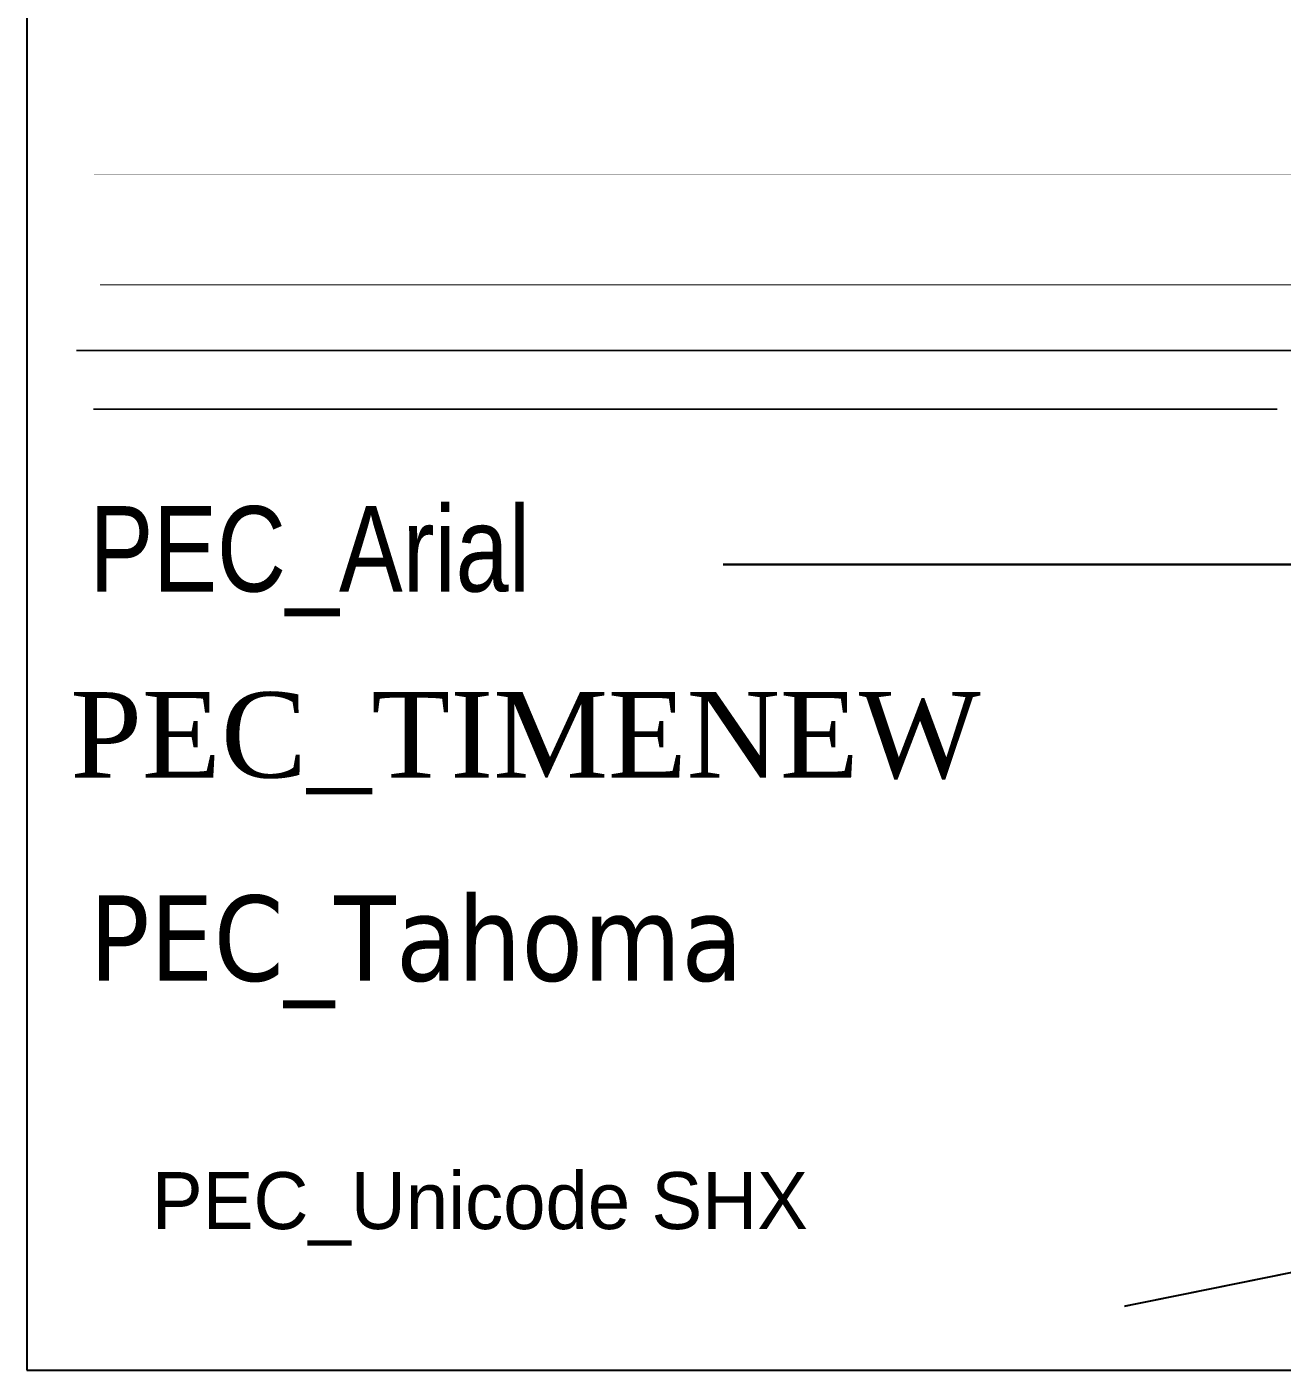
# Model space of a CAD drawing. Header units: feet. Extents: x 74374 to 92081, y 43964 to 65389.
# Drawn here: x 74374 to 76578, y 58383 to 60742 of the extents above; entities that cross this region are included whole.
import ezdxf
from ezdxf.enums import TextEntityAlignment as Align

# ---------------------------------------------------------------- set-up
doc = ezdxf.new("R2010")
doc.units = ezdxf.units.FT
doc.header["$MEASUREMENT"] = 0
doc.linetypes.add('DASHED', pattern=[0.75, 0.5, -0.25])
for name, color, linetype in [('Cap dien', 1, 'DASHED'), ('Khung', 7, 'Continuous'), ('PDM', 5, 'Continuous')]:
    doc.layers.add(name, color=color, linetype=linetype)
doc.styles.add('@ dien 500kv', font='arial.ttf', dxfattribs={"height": 1})
doc.styles.add('Kientruc', font='VnArial-NarrowH.TTF')
doc.styles.add('PEC_ARIAL', font='arial.ttf', dxfattribs={"width": 0.8})
doc.styles.add('PEC_Tahoma', font='tahoma.ttf')
doc.styles.add('PEC_TIMENEW', font='times.ttf')
doc.styles.add('PEC_UNI SHX', font='vn_uni.shx')
doc.styles.get("Standard").update_dxf_attribs({"font": 'arial.ttf'})
doc.linetypes.add('110', pattern='A,216.738135,-10.498234,["110kv",Kientruc,S=45.168798,R=0,X=0,Y=-20.412318],-168.397655,216.738135', length=612.372159)
doc.linetypes.add('110KV', pattern='A,5.469404,-0.621287,["110KV",Standard,S=1,R=0,X=0,Y=-0.390401],-4.310951', length=10.401642)
doc.linetypes.add('4', pattern='A,0.0002,[1,4.shx,S=1,R=0,X=0,Y=0],-5.615009,8.769982,-5.615009', length=20.0002)
doc.linetypes.add('500KVLINE2', pattern='A,3,["500kV",Standard,S=0.5,R=180,X=2.5,Y=0.25],-2.5', length=5.5)
doc.linetypes.add('500KVV', pattern='A,57.065292,-9.321307,11.247315,-9.501799,57.065292,-5.392536,["500KV",@ dien 500kv,S=10,R=0,X=0,Y=-5.125913],-44.772767', length=194.366308)

msp = doc.modelspace()

# ---------------------------------------------------------------- linework, layer by layer
at = {"color": 6, "linetype": '110KV', "lineweight": 0, "ltscale": 100, "const_width": 0.7}
msp.add_lwpolyline([(74491.52225, 60482.52677), (77103.74837, 60482.52677)], dxfattribs=at)
at = {"color": 3, "linetype": '500KVLINE2', "ltscale": 100, "const_width": 3, "flags": 128}
msp.add_lwpolyline([(76569.21169, 60070.55848), (74490.12603, 60070.55848)], dxfattribs=at)
at = {"linetype": '4', "ltscale": 5, "const_width": 4}
msp.add_lwpolyline([(75595.94047, 59797.94836), (76913.05745, 59797.94836)], dxfattribs=at)
at = {"layer": 'Cap dien', "color": 6, "linetype": '110', "lineweight": -3, "ltscale": 0.2, "const_width": 2, "flags": 128}
msp.add_lwpolyline([(74502.28963, 60288.85369), (76857.36305, 60288.85369)], dxfattribs=at)
at = {"layer": 'Cap dien', "color": 3, "linetype": '500KVV', "const_width": 3, "flags": 128}
msp.add_lwpolyline([(74460.36194, 60173.48004), (76784.63926, 60173.48004)], dxfattribs=at)
at = {"layer": 'Khung', "color": 3}
msp.add_lwpolyline([(74373.61771, 58383.40874), (78620.89689, 58383.40874), (78620.89689, 63044.75384), (74373.61771, 63044.75384)], close=True, dxfattribs=at)
at = {"layer": 'PDM', "color": 0, "const_width": 3.23884}
msp.add_lwpolyline([(76300.64491, 58495.51817), (76428.88674, 58521.4135), (76557.11852, 58547.35606), (76685.33016, 58573.39306), (76813.51161, 58599.57171), (76941.6528, 58625.93925), (77069.74367, 58652.54288), (77229.80735, 58686.20905), (77325.73541, 58706.64154), (77453.62936, 58734.16907), (77581.46343, 58761.97751), (77709.24511, 58790.03175), (77836.98189, 58818.29668), (77964.68125, 58846.73718), (78092.35066, 58875.31814), (78219.99763, 58904.00445), (78347.62962, 58932.76098), (78475.25414, 58961.55263)], dxfattribs=at)

# ---------------------------------------------------------------- texts
at = {"layer": 'Khung', "style": 'PEC_ARIAL', "width": 0.8}
msp.add_text('PEC_Arial', height=150, dxfattribs=at).set_placement((74870.47831, 59750.42337), align=Align.CENTER)
at = {"layer": 'Khung'}
for s, height, style, p in [('PEC_TIMENEW', 150, 'PEC_TIMENEW', (75249.09691, 59423.8871)), ('PEC_Tahoma', 150, 'PEC_Tahoma', (75057.0068, 59066.96408)), ('PEC_Unicode SHX', 100, 'PEC_UNI SHX', (75169.20008, 58631.04228))]:
    msp.add_text(s, height=height, dxfattribs=dict(at, style=style)).set_placement(p, align=Align.CENTER)

doc.saveas('drawing.dxf')
